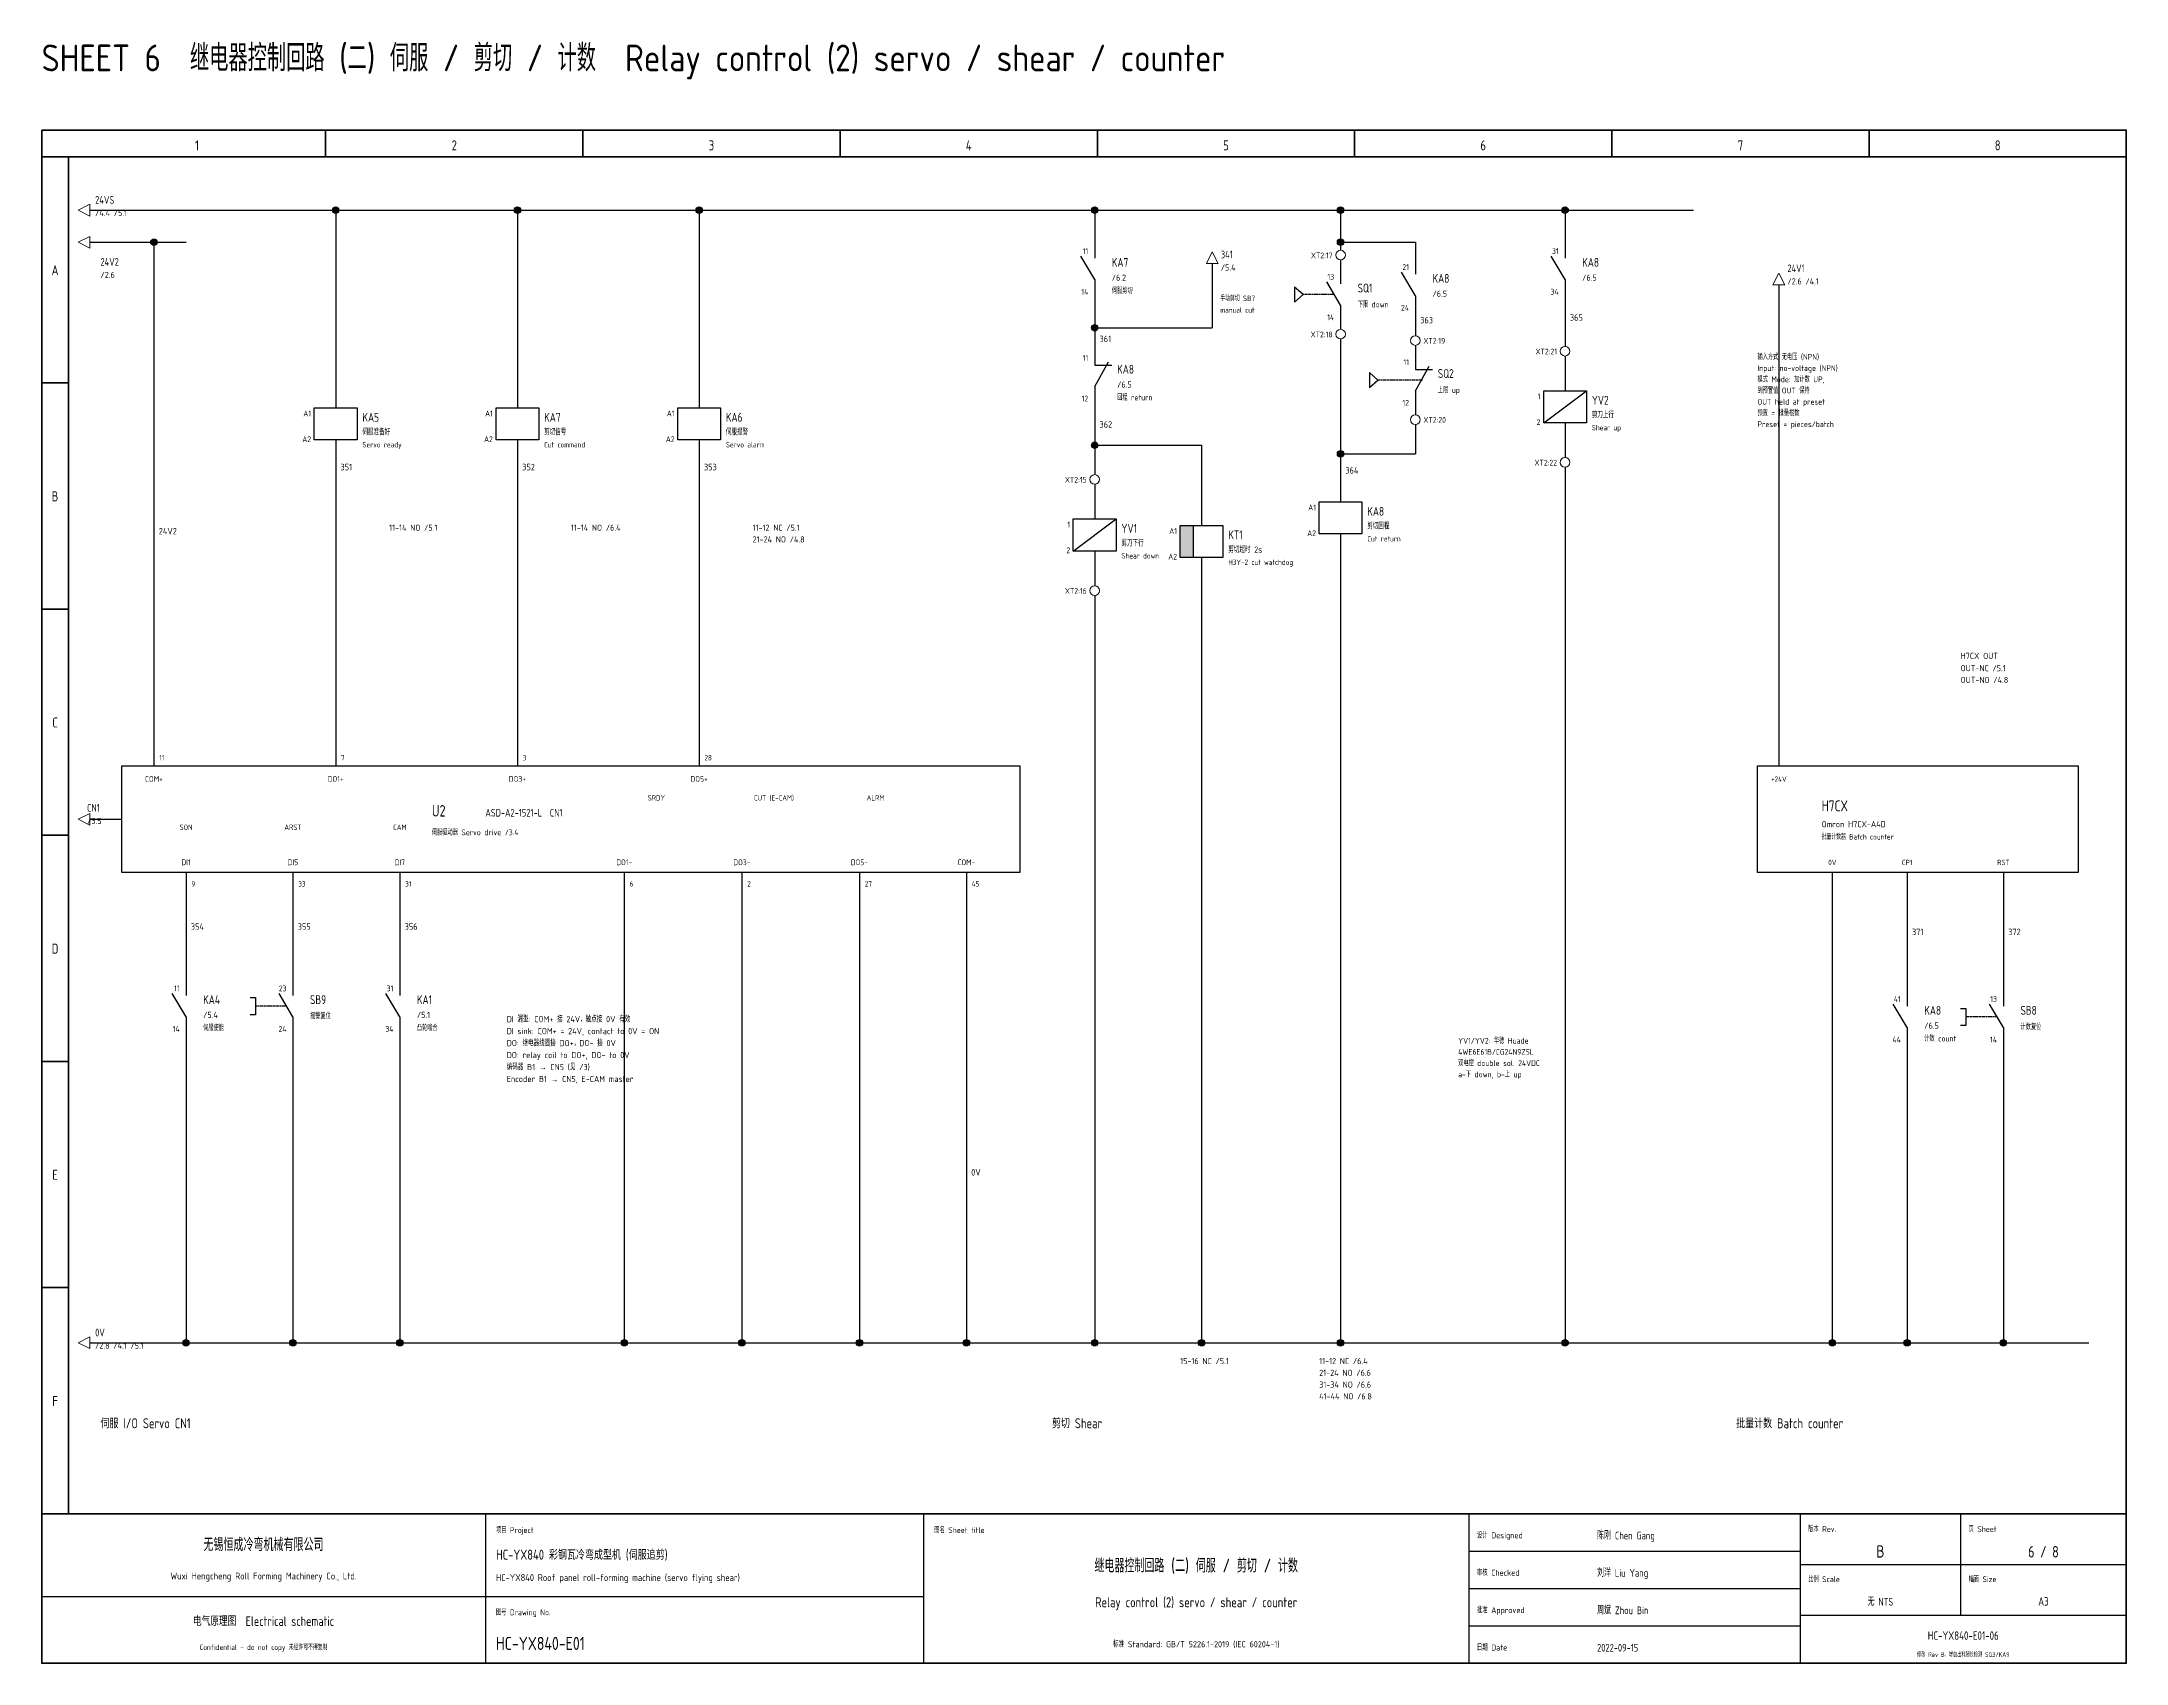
# Model space of a CAD drawing. Header units: millimetres. Extents: x 25 to 1765, y 5 to 309.
# Drawn here: x 1375 to 1765, y 5 to 308.5 of the extents above; entities that cross this region are included whole.
import ezdxf
from ezdxf.enums import TextEntityAlignment as Align

# ---------------------------------------------------------------- set-up
doc = ezdxf.new("R2010")
doc.units = ezdxf.units.MM
doc.header["$LTSCALE"] = 0.25
doc.linetypes.add('DASHED', pattern=[1.524, 1.27, -0.254])
for name, color, linetype, lineweight in [('FRAME', 8, 'Continuous', 50), ('NOTE', 7, 'Continuous', 18), ('PIN', 8, 'Continuous', 13), ('SYM', 7, 'Continuous', 25), ('TAG', 3, 'Continuous', 25), ('TERM', 6, 'Continuous', 18), ('TEXT', 7, 'Continuous', 18), ('TITLE', 8, 'Continuous', 25), ('WIRE', 1, 'Continuous', 30), ('WIRENO', 4, 'Continuous', 13), ('XREF', 5, 'Continuous', 13)]:
    doc.layers.add(name, color=color, linetype=linetype, lineweight=lineweight)
doc.styles.add('GB', font='gbenor.shx', dxfattribs={"bigfont": 'gbcbig.shx'})

msp = doc.modelspace()

# ---------------------------------------------------------------- hatches: boundary and pattern name
at = {"layer": 'SYM'}
msp.add_hatch(color=7, dxfattribs=at).paths.add_polyline_path([(1588, 218), (1590.4, 218), (1590.4, 212), (1588, 212)])
at = {"layer": 'WIRE'}
h = msp.add_hatch(color=7, dxfattribs=at)
edge = h.paths.add_edge_path()
edge.add_arc((1430, 277), 0.6, 0, 360)
h = msp.add_hatch(color=7, dxfattribs=at)
edge = h.paths.add_edge_path()
edge.add_arc((1464, 277), 0.6, 0, 360)
h = msp.add_hatch(color=7, dxfattribs=at)
edge = h.paths.add_edge_path()
edge.add_arc((1498, 277), 0.6, 0, 360)
h = msp.add_hatch(color=7, dxfattribs=at)
edge = h.paths.add_edge_path()
edge.add_arc((1572, 277), 0.6, 0, 360)
h = msp.add_hatch(color=7, dxfattribs=at)
edge = h.paths.add_edge_path()
edge.add_arc((1618, 277), 0.6, 0, 360)
h = msp.add_hatch(color=7, dxfattribs=at)
edge = h.paths.add_edge_path()
edge.add_arc((1660, 277), 0.6, 0, 360)
h = msp.add_hatch(color=7, dxfattribs=at)
edge = h.paths.add_edge_path()
edge.add_arc((1396, 271), 0.6, 0, 360)
h = msp.add_hatch(color=7, dxfattribs=at)
edge = h.paths.add_edge_path()
edge.add_arc((1618, 271), 0.6, 0, 360)
h = msp.add_hatch(color=7, dxfattribs=at)
edge = h.paths.add_edge_path()
edge.add_arc((1572, 255), 0.6, 0, 360)
h = msp.add_hatch(color=7, dxfattribs=at)
edge = h.paths.add_edge_path()
edge.add_arc((1572, 233), 0.6, 0, 360)
h = msp.add_hatch(color=7, dxfattribs=at)
edge = h.paths.add_edge_path()
edge.add_arc((1618, 231.4), 0.6, 0, 360)
h = msp.add_hatch(color=7, dxfattribs=at)
edge = h.paths.add_edge_path()
edge.add_arc((1402, 65), 0.6, 0, 360)
h = msp.add_hatch(color=7, dxfattribs=at)
edge = h.paths.add_edge_path()
edge.add_arc((1422, 65), 0.6, 0, 360)
h = msp.add_hatch(color=7, dxfattribs=at)
edge = h.paths.add_edge_path()
edge.add_arc((1442, 65), 0.6, 0, 360)
h = msp.add_hatch(color=7, dxfattribs=at)
edge = h.paths.add_edge_path()
edge.add_arc((1484, 65), 0.6, 0, 360)
h = msp.add_hatch(color=7, dxfattribs=at)
edge = h.paths.add_edge_path()
edge.add_arc((1506, 65), 0.6, 0, 360)
h = msp.add_hatch(color=7, dxfattribs=at)
edge = h.paths.add_edge_path()
edge.add_arc((1528, 65), 0.6, 0, 360)
h = msp.add_hatch(color=7, dxfattribs=at)
edge = h.paths.add_edge_path()
edge.add_arc((1548, 65), 0.6, 0, 360)
h = msp.add_hatch(color=7, dxfattribs=at)
edge = h.paths.add_edge_path()
edge.add_arc((1572, 65), 0.6, 0, 360)
h = msp.add_hatch(color=7, dxfattribs=at)
edge = h.paths.add_edge_path()
edge.add_arc((1592, 65), 0.6, 0, 360)
h = msp.add_hatch(color=7, dxfattribs=at)
edge = h.paths.add_edge_path()
edge.add_arc((1618, 65), 0.6, 0, 360)
h = msp.add_hatch(color=7, dxfattribs=at)
edge = h.paths.add_edge_path()
edge.add_arc((1660, 65), 0.6, 0, 360)
h = msp.add_hatch(color=7, dxfattribs=at)
edge = h.paths.add_edge_path()
edge.add_arc((1710, 65), 0.6, 0, 360)
h = msp.add_hatch(color=7, dxfattribs=at)
edge = h.paths.add_edge_path()
edge.add_arc((1724, 65), 0.6, 0, 360)
h = msp.add_hatch(color=7, dxfattribs=at)
edge = h.paths.add_edge_path()
edge.add_arc((1742, 65), 0.6, 0, 360)

# ---------------------------------------------------------------- linework, layer by layer
at = {"layer": 'FRAME'}
for p, q in [((1428.125, 292), (1428.125, 287)), ((1476.25, 292), (1476.25, 287)), ((1524.375, 292), (1524.375, 287)), ((1572.5, 292), (1572.5, 287)), ((1620.625, 292), (1620.625, 287)), ((1668.75, 292), (1668.75, 287)), ((1716.875, 292), (1716.875, 287)), ((1375, 287), (1765, 287)), ((1380, 287), (1380, 33)), ((1375, 244.667), (1380, 244.667)), ((1375, 202.333), (1380, 202.333)), ((1375, 160), (1380, 160)), ((1375, 117.667), (1380, 117.667)), ((1375, 75.333), (1380, 75.333)), ((1375, 33), (1765, 33))]:
    msp.add_line(p, q, dxfattribs=at)
msp.add_lwpolyline([(1375, 292), (1765, 292), (1765, 5), (1375, 5)], close=True, dxfattribs=at)
at = {"layer": 'SYM'}
for p, q in [((1572, 271), (1572, 268)), ((1660, 271), (1660, 268)), ((1572, 264), (1569.4, 268.4)), ((1618, 266.2), (1618, 263.2)), ((1632, 261), (1629.4, 265.4)), ((1632, 268), (1632, 265)), ((1660, 264), (1657.4, 268.4)), ((1572, 264), (1572, 261)), ((1618, 259.2), (1615.4, 263.6)), ((1660, 264), (1660, 261)), ((1618, 259.2), (1618, 256.2)), ((1632, 261), (1632, 258)), ((1572, 251), (1572, 248)), ((1632, 250.2), (1632, 247.2)), ((1572, 244), (1574.6, 248.6)), ((1572, 248), (1575.2, 248)), ((1632, 243.2), (1634.6, 247.8)), ((1632, 247.2), (1635.2, 247.2)), ((1660, 246.2), (1660, 243.2)), ((1430, 243), (1430, 240)), ((1464, 243), (1464, 240)), ((1498, 243), (1498, 240)), ((1572, 244), (1572, 241)), ((1632, 243.2), (1632, 240.2)), ((1656, 237.2), (1664, 243.2)), ((1430, 234), (1430, 231)), ((1464, 234), (1464, 231)), ((1498, 234), (1498, 231)), ((1660, 237.2), (1660, 234.2)), ((1618, 225.4), (1618, 222.4)), ((1568, 213.2), (1576, 219.2)), ((1572, 222.2), (1572, 219.2)), ((1592, 221), (1592, 218)), ((1618, 216.4), (1618, 213.4)), ((1572, 213.2), (1572, 210.2)), ((1592, 212), (1592, 209)), ((1402, 133), (1402, 130)), ((1422, 133), (1422, 130)), ((1442, 133), (1442, 130)), ((1402, 126), (1399.4, 130.4)), ((1422, 126), (1419.4, 130.4)), ((1442, 126), (1439.4, 130.4)), ((1724, 131), (1724, 128)), ((1742, 131), (1742, 128)), ((1402, 126), (1402, 123)), ((1422, 126), (1422, 123)), ((1442, 126), (1442, 123)), ((1724, 124), (1721.4, 128.4)), ((1742, 124), (1739.4, 128.4)), ((1724, 124), (1724, 121)), ((1742, 124), (1742, 121))]:
    msp.add_line(p, q, dxfattribs=at)
at = {"layer": 'SYM', "linetype": 'DASHED'}
for p, q in [((1616.7, 261.2), (1611, 261.2)), ((1633.3, 245.2), (1625, 245.2)), ((1420.7, 128), (1415, 128)), ((1740.7, 126), (1735, 126))]:
    msp.add_line(p, q, dxfattribs=at)
at = {"layer": 'SYM'}
for points in [[(1611, 261.2), (1609.4, 262.6), (1609.4, 259.8)], [(1625, 245.2), (1623.4, 246.6), (1623.4, 243.8)], [(1656, 243.2), (1664, 243.2), (1664, 237.2), (1656, 237.2)], [(1426, 240), (1434, 240), (1434, 234), (1426, 234)], [(1460, 240), (1468, 240), (1468, 234), (1460, 234)], [(1494, 240), (1502, 240), (1502, 234), (1494, 234)], [(1614, 222.4), (1622, 222.4), (1622, 216.4), (1614, 216.4)], [(1568, 219.2), (1576, 219.2), (1576, 213.2), (1568, 213.2)], [(1588, 218), (1596, 218), (1596, 212), (1588, 212)], [(1588, 218), (1590.4, 218), (1590.4, 212), (1588, 212)], [(1390, 173), (1558, 173), (1558, 153), (1390, 153)], [(1696, 173), (1756, 173), (1756, 153), (1696, 153)]]:
    msp.add_lwpolyline(points, close=True, dxfattribs=at)
for points in [[(1414, 129.6), (1415, 129.6), (1415, 126.4), (1414, 126.4)], [(1734, 127.6), (1735, 127.6), (1735, 124.4), (1734, 124.4)]]:
    msp.add_lwpolyline(points, dxfattribs=at)
at = {"layer": 'TERM'}
for centre in [(1618, 268.6), (1618, 253.8), (1632, 252.6), (1660, 250.6), (1632, 237.8), (1660, 229.8), (1572, 226.6), (1572, 205.8)]:
    msp.add_circle(centre, 0.9, dxfattribs=at)
at = {"layer": 'TITLE'}
for p, q in [((1458, 33), (1458, 5)), ((1540, 33), (1540, 5)), ((1642, 33), (1642, 5)), ((1704, 33), (1704, 5)), ((1734, 33), (1734, 14)), ((1642, 26), (1704, 26)), ((1704, 23.5), (1765, 23.5)), ((1375, 17.5), (1458, 17.5)), ((1458, 17.5), (1540, 17.5)), ((1642, 19), (1704, 19)), ((1642, 12), (1704, 12)), ((1704, 14), (1765, 14))]:
    msp.add_line(p, q, dxfattribs=at)
at = {"layer": 'WIRE'}
for p, q in [((1384, 277), (1684, 277)), ((1430, 277), (1430, 243)), ((1464, 277), (1464, 243)), ((1498, 277), (1498, 243)), ((1572, 277), (1572, 271)), ((1618, 277), (1618, 271)), ((1660, 277), (1660, 271)), ((1384, 271), (1402, 271)), ((1396, 271), (1402, 271)), ((1396, 271), (1396, 173)), ((1618, 271), (1632, 271)), ((1618, 271), (1618, 269.5)), ((1632, 271), (1632, 268)), ((1594, 267), (1594, 255)), ((1618, 267.7), (1618, 266.2)), ((1700, 263), (1700, 173)), ((1572, 261), (1572, 255)), ((1632, 258), (1632, 255)), ((1660, 261), (1660, 253)), ((1572, 255), (1594, 255)), ((1572, 255), (1572, 251)), ((1618, 256.2), (1618, 254.7)), ((1632, 255), (1632, 253.5)), ((1618, 252.9), (1618, 251.4)), ((1618, 251.4), (1618, 231.4)), ((1632, 251.7), (1632, 250.2)), ((1660, 253), (1660, 251.5)), ((1660, 249.7), (1660, 248.2)), ((1660, 248.2), (1660, 246.2)), ((1572, 241), (1572, 233)), ((1632, 240.2), (1632, 238.7)), ((1632, 236.9), (1632, 235.4)), ((1632, 235.4), (1632, 231.4)), ((1660, 234.2), (1660, 232.2)), ((1430, 231), (1430, 227)), ((1464, 231), (1464, 227)), ((1498, 231), (1498, 227)), ((1572, 233), (1592, 233)), ((1572, 233), (1572, 229)), ((1592, 233), (1592, 221)), ((1618, 231.4), (1632, 231.4)), ((1618, 231.4), (1618, 225.4)), ((1660, 232.2), (1660, 230.7)), ((1430, 227), (1430, 173)), ((1464, 227), (1464, 173)), ((1498, 227), (1498, 173)), ((1572, 229), (1572, 227.5)), ((1660, 228.9), (1660, 227.4)), ((1660, 227.4), (1660, 65)), ((1572, 225.7), (1572, 224.2)), ((1572, 224.2), (1572, 222.2)), ((1618, 213.4), (1618, 65)), ((1572, 210.2), (1572, 208.2)), ((1572, 208.2), (1572, 206.7)), ((1592, 209), (1592, 65)), ((1572, 204.9), (1572, 203.4)), ((1572, 203.4), (1572, 65)), ((1384, 163), (1390, 163)), ((1402, 153), (1402, 133)), ((1422, 153), (1422, 133)), ((1442, 153), (1442, 133)), ((1484, 153), (1484, 65)), ((1506, 153), (1506, 65)), ((1528, 153), (1528, 65)), ((1548, 153), (1548, 65)), ((1710, 153), (1710, 65)), ((1724, 153), (1724, 131)), ((1742, 153), (1742, 131)), ((1402, 123), (1402, 65)), ((1422, 123), (1422, 65)), ((1442, 123), (1442, 65)), ((1724, 121), (1724, 65)), ((1742, 121), (1742, 65)), ((1384, 65), (1758, 65))]:
    msp.add_line(p, q, dxfattribs=at)
for centre in [(1430, 277), (1464, 277), (1498, 277), (1572, 277), (1618, 277), (1660, 277), (1396, 271), (1618, 271), (1572, 255), (1572, 233), (1618, 231.4), (1402, 65), (1422, 65), (1442, 65), (1484, 65), (1506, 65), (1528, 65), (1548, 65), (1572, 65), (1592, 65), (1618, 65), (1660, 65), (1710, 65), (1724, 65), (1742, 65)]:
    msp.add_circle(centre, 0.6, dxfattribs=at)
at = {"layer": 'XREF'}
for points in [[(1381.8, 277), (1384, 278.1), (1384, 275.9)], [(1381.8, 271), (1384, 272.1), (1384, 269.9)], [(1594, 269.2), (1592.9, 267), (1595.1, 267)], [(1700, 265.2), (1698.9, 263), (1701.1, 263)], [(1381.8, 163), (1384, 164.1), (1384, 161.9)], [(1381.8, 65), (1384, 66.1), (1384, 63.9)]]:
    msp.add_lwpolyline(points, close=True, dxfattribs=at)

# ---------------------------------------------------------------- texts
at = {"layer": 'FRAME', "style": 'GB', "width": 0.9}
for s, p in [('1', (1404.062, 288.2)), ('2', (1452.188, 288.2)), ('3', (1500.312, 288.2)), ('4', (1548.438, 288.2)), ('5', (1596.562, 288.2)), ('6', (1644.688, 288.2)), ('7', (1692.812, 288.2)), ('8', (1740.938, 288.2)), ('A', (1377.5, 264.833)), ('B', (1377.5, 222.5)), ('C', (1377.5, 180.167)), ('D', (1377.5, 137.833)), ('E', (1377.5, 95.5)), ('F', (1377.5, 53.167))]:
    msp.add_text(s, height=1.872, dxfattribs=at).set_placement(p, align=Align.CENTER)
at = {"layer": 'NOTE', "style": 'GB', "width": 0.9}
for s, height, p in [('输入方式 无电压 (NPN)', 1.08, (1696, 249)), ('模式 Mode: 加计数 UP,', 1.08, (1696, 244.8)), ('Input: no-voltage (NPN)', 1.08, (1696, 246.9)), ('到预置值 OUT 保持', 1.08, (1696, 242.7)), ('预置 = 批量根数', 1.08, (1696, 238.5)), ('OUT held at preset', 1.08, (1696, 240.6)), ('Preset = pieces/batch', 1.08, (1696, 236.4)), ('DI 漏型: COM+ 接 24V，触点接 0V 有效', 1.152, (1462, 125)), ('DI sink: COM+ = 24V, contact to 0V = ON', 1.152, (1462, 122.76)), ('DO: 继电器线圈接 DO+，DO- 接 0V', 1.152, (1462, 120.52)), ('YV1/YV2: 华德 Huade', 1.08, (1640, 121)), ('编码器 B1 → CN5 (见 /3)', 1.152, (1462, 116.04)), ('DO: relay coil to DO+, DO- to 0V', 1.152, (1462, 118.28)), ('双电控 double sol. 24VDC', 1.08, (1640, 116.8)), ('4WE6E61B/CG24N9Z5L', 1.08, (1640, 118.9)), ('Encoder B1 → CN5, E-CAM master', 1.152, (1462, 113.8)), ('a=下 down, b=上 up', 1.08, (1640, 114.7)), ('伺服 I/O Servo CN1', 1.872, (1386, 49)), ('剪切 Shear', 1.872, (1564, 49)), ('批量计数 Batch counter', 1.872, (1692, 49))]:
    msp.add_text(s, height=height, dxfattribs=at).set_placement(p)
at = {"layer": 'PIN', "style": 'GB', "width": 0.9}
for s, p in [('11', (1570.8, 268.8)), ('31', (1658.8, 268.8)), ('21', (1630.8, 265.8)), ('14', (1570.8, 261.2)), ('13', (1616.8, 264)), ('34', (1658.8, 261.2)), ('14', (1616.8, 256.4)), ('24', (1630.8, 258.2)), ('11', (1570.8, 248.8)), ('11', (1630.8, 248)), ('12', (1570.8, 241.2)), ('1', (1655.4, 241.6)), ('A1', (1425.4, 238.4)), ('A1', (1459.4, 238.4)), ('A1', (1493.4, 238.4)), ('12', (1630.8, 240.4)), ('A2', (1425.4, 233.6)), ('A2', (1459.4, 233.6)), ('A2', (1493.4, 233.6)), ('2', (1655.4, 236.8)), ('1', (1567.4, 217.6)), ('A1', (1613.4, 220.8)), ('A1', (1587.4, 216.4)), ('A2', (1613.4, 216)), ('2', (1567.4, 212.8)), ('A2', (1587.4, 211.6)), ('11', (1400.8, 130.8)), ('23', (1420.8, 130.8)), ('31', (1440.8, 130.8)), ('41', (1722.8, 128.8)), ('13', (1740.8, 128.8)), ('14', (1400.8, 123.2)), ('24', (1420.8, 123.2)), ('34', (1440.8, 123.2)), ('44', (1722.8, 121.2)), ('14', (1740.8, 121.2))]:
    msp.add_text(s, height=1.08, dxfattribs=at).set_placement(p, align=Align.RIGHT)
for s, p in [('11', (1397, 174)), ('7', (1431, 174)), ('3', (1465, 174)), ('28', (1499, 174)), ('9', (1403, 150.4)), ('33', (1423, 150.4)), ('31', (1443, 150.4)), ('6', (1485, 150.4)), ('2', (1507, 150.4)), ('27', (1529, 150.4)), ('45', (1549, 150.4))]:
    msp.add_text(s, height=1.008, dxfattribs=at).set_placement(p)
for s, height, p in [('COM+', 1.08, (1396, 170)), ('DO1+', 1.08, (1430, 170)), ('DO3+', 1.08, (1464, 170)), ('DO5+', 1.08, (1498, 170)), ('+24V', 1.008, (1700, 170)), ('DI1', 1.08, (1402, 154.4)), ('DI5', 1.08, (1422, 154.4)), ('DI7', 1.08, (1442, 154.4)), ('DO1-', 1.08, (1484, 154.4)), ('DO3-', 1.08, (1506, 154.4)), ('DO5-', 1.08, (1528, 154.4)), ('COM-', 1.08, (1548, 154.4)), ('0V', 1.008, (1710, 154.4)), ('CP1', 1.008, (1724, 154.4)), ('RST', 1.008, (1742, 154.4))]:
    msp.add_text(s, height=height, dxfattribs=at).set_placement(p, align=Align.CENTER)
at = {"layer": 'TAG', "style": 'GB', "width": 0.9}
for s, height, p in [('KA7', 1.656, (1575.2, 266.4)), ('KA8', 1.656, (1663.2, 266.4)), ('SQ1', 1.656, (1621.2, 261.6)), ('KA8', 1.656, (1635.2, 263.4)), ('KA8', 1.656, (1576.2, 246.4)), ('SQ2', 1.656, (1636.2, 245.6)), ('YV2', 1.656, (1665, 240.6)), ('KA5', 1.656, (1435, 237.4)), ('KA7', 1.656, (1469, 237.4)), ('KA6', 1.656, (1503, 237.4)), ('KA8', 1.656, (1623, 219.8)), ('YV1', 1.656, (1577, 216.6)), ('KT1', 1.656, (1597, 215.4)), ('U2', 2.16, (1448, 163.5)), ('H7CX', 2.016, (1708, 164.5)), ('KA4', 1.656, (1405.2, 128.4)), ('SB9', 1.656, (1425.2, 128.4)), ('KA1', 1.656, (1445.2, 128.4)), ('KA8', 1.656, (1727.2, 126.4)), ('SB8', 1.656, (1745.2, 126.4))]:
    msp.add_text(s, height=height, dxfattribs=at).set_placement(p)
at = {"layer": 'TERM', "style": 'GB', "width": 0.9}
for s, p in [('XT2:17', (1616.5, 268)), ('XT2:18', (1616.5, 253.2)), ('XT2:21', (1658.5, 250)), ('XT2:22', (1658.5, 229.2)), ('XT2:15', (1570.5, 226)), ('XT2:16', (1570.5, 205.2))]:
    msp.add_text(s, height=1.08, dxfattribs=at).set_placement(p, align=Align.RIGHT)
for s, p in [('XT2:19', (1633.5, 252)), ('XT2:20', (1633.5, 237.2))]:
    msp.add_text(s, height=1.08, dxfattribs=at).set_placement(p)
at = {"layer": 'TEXT', "style": 'GB', "width": 0.9}
for s, height, p in [('伺服剪切', 1.08, (1575.2, 261.4)), ('手动剪切 SB7', 1.008, (1595.5, 260)), ('manual cut', 1.008, (1595.5, 257.8)), ('下限 down', 1.08, (1621.2, 258.8)), ('回程 return', 1.08, (1576.2, 241.4)), ('上限 up', 1.08, (1636.2, 242.8)), ('剪刀上行', 1.152, (1665, 238.1)), ('伺服准备好', 1.152, (1435, 234.9)), ('剪切信号', 1.152, (1469, 234.9)), ('伺服报警', 1.152, (1503, 234.9)), ('Shear up', 1.008, (1665, 235.8)), ('Servo ready', 1.008, (1435, 232.6)), ('Cut command', 1.008, (1469, 232.6)), ('Servo alarm', 1.008, (1503, 232.6)), ('剪切回程', 1.152, (1623, 217.3)), ('剪刀下行', 1.152, (1577, 214.1)), ('Cut return', 1.008, (1623, 215)), ('Shear down', 1.008, (1577, 211.8)), ('剪切超时 2s', 1.152, (1597, 212.9)), ('H3Y-2 cut watchdog', 1.008, (1597, 210.6)), ('ASD-A2-1521-L  CN1', 1.44, (1458, 163.5)), ('批量计数器 Batch counter', 1.008, (1708, 159.2)), ('Omron H7CX-A4D', 1.152, (1708, 161.5)), ('报警复位', 1.08, (1425.2, 125.6)), ('计数复位', 1.08, (1745.2, 123.6)), ('伺服使能', 1.08, (1405.2, 123.4)), ('凸轮啮合', 1.08, (1445.2, 123.4)), ('计数 count', 1.08, (1727.2, 121.4))]:
    msp.add_text(s, height=height, dxfattribs=at).set_placement(p)
for s, p in [('SRDY', (1490, 166.5)), ('CUT (E-CAM)', (1512, 166.5)), ('ALRM', (1531, 166.5)), ('SON', (1402, 161)), ('ARST', (1422, 161)), ('CAM', (1442, 161))]:
    msp.add_text(s, height=1.008, dxfattribs=at).set_placement(p, align=Align.CENTER)
at = {"layer": 'TITLE', "style": 'GB'}
msp.add_text('SHEET 6  继电器控制回路 (二) 伺服 / 剪切 / 计数  Relay control (2) servo / shear / counter', height=5, dxfattribs=at).set_placement((1375, 303))
at = {"layer": 'TITLE', "style": 'GB', "width": 0.9}
for s, height, p in [('无锡恒成冷弯机械有限公司', 2.448, (1416.5, 26)), ('继电器控制回路 (二) 伺服 / 剪切 / 计数', 2.592, (1591, 22)), ('B', 2.304, (1719, 24.8)), ('6 / 8', 2.16, (1749.5, 24.8)), ('Wuxi Hengcheng Roll Forming Machinery Co., Ltd.', 1.296, (1416.5, 20.7)), ('Relay control (2) servo / shear / counter', 1.872, (1591, 15.5)), ('无 NTS', 1.44, (1719, 15.8)), ('A3', 1.584, (1749.5, 15.8)), ('电气原理图  Electrical schematic', 1.8, (1416.5, 12)), ('Confidential - do not copy 未经许可不得复制', 1.008, (1416.5, 7.5)), ('标准 Standard: GB/T 5226.1-2019 (IEC 60204-1)', 1.152, (1591, 8)), ('HC-YX840-E01-06', 1.584, (1734.5, 9.4)), ('修改 Rev B: 增加出料超长检测 SQ3/KA9', 0.864, (1734.5, 6.2))]:
    msp.add_text(s, height=height, dxfattribs=at).set_placement(p, align=Align.CENTER)
for s, height, p in [('项目 Project', 1.08, (1460, 29.4)), ('图名 Sheet title', 1.08, (1542, 29.4)), ('设计 Designed', 1.116, (1643.5, 28.4)), ('陈刚 Chen Gang', 1.44, (1666, 28.2)), ('版本 Rev.', 1.08, (1705.5, 29.6)), ('页 Sheet', 1.08, (1735.5, 29.6)), ('HC-YX840 彩钢瓦冷弯成型机 (伺服追剪)', 1.872, (1460, 24.4)), ('HC-YX840 Roof panel roll-forming machine (servo flying shear)', 1.296, (1460, 20.4)), ('审核 Checked', 1.116, (1643.5, 21.4)), ('刘洋 Liu Yang', 1.44, (1666, 21.2)), ('比例 Scale', 1.08, (1705.5, 20.2)), ('幅面 Size', 1.08, (1735.5, 20.2)), ('批准 Approved', 1.116, (1643.5, 14.4)), ('周斌 Zhou Bin', 1.44, (1666, 14.2)), ('图号 Drawing No.', 1.08, (1460, 14)), ('HC-YX840-E01', 2.448, (1460, 7.5)), ('日期 Date', 1.116, (1643.5, 7.4)), ('2022-09-15', 1.44, (1666, 7.2))]:
    msp.add_text(s, height=height, dxfattribs=at).set_placement(p)
at = {"layer": 'WIRENO', "style": 'GB', "width": 0.9}
for s, p in [('365', (1660.9, 256.3)), ('361', (1572.9, 252.3)), ('363', (1632.9, 255.8)), ('362', (1572.9, 236.3)), ('351', (1430.9, 228.3)), ('352', (1464.9, 228.3)), ('353', (1498.9, 228.3)), ('364', (1618.9, 227.7)), ('24V2', (1396.9, 216.3)), ('354', (1402.9, 142.3)), ('355', (1422.9, 142.3)), ('356', (1442.9, 142.3)), ('371', (1724.9, 141.3)), ('372', (1742.9, 141.3)), ('0V', (1548.9, 96.3))]:
    msp.add_text(s, height=1.224, dxfattribs=at).set_placement(p)
at = {"layer": 'XREF', "style": 'GB', "width": 0.9}
for s, height, p in [('24VS', 1.44, (1385, 278.2)), ('/4.4 /5.1', 1.152, (1385, 275.9)), ('341', 1.44, (1595.6, 268)), ('24V2', 1.44, (1386, 266.6)), ('/2.6', 1.152, (1386, 264.3)), ('/5.4', 1.152, (1595.6, 265.7)), ('24V1', 1.44, (1701.6, 265.4)), ('/6.2', 1.152, (1575.2, 263.8)), ('/6.5', 1.152, (1635.2, 260.8)), ('/6.5', 1.152, (1663.2, 263.8)), ('/2.6 /4.1', 1.152, (1701.6, 263.1)), ('/6.5', 1.152, (1576.2, 243.8)), ('11-14 NO /5.1', 1.152, (1440, 217)), ('11-14 NO /5.1', 1.152, (1440, 217)), ('11-14 NO /6.4', 1.152, (1474, 217)), ('11-14 NO /6.4', 1.152, (1474, 217)), ('11-12 NC /5.1', 1.152, (1508, 217)), ('11-12 NC /5.1', 1.152, (1508, 217)), ('21-24 NO /4.8', 1.152, (1508, 214.8)), ('21-24 NO /4.8', 1.152, (1508, 214.8)), ('H7CX OUT', 1.152, (1734, 193)), ('H7CX OUT', 1.152, (1734, 193)), ('OUT-NC /5.1', 1.152, (1734, 190.7)), ('OUT-NC /5.1', 1.152, (1734, 190.7)), ('OUT-NO /4.8', 1.152, (1734, 188.5)), ('OUT-NO /4.8', 1.152, (1734, 188.5)), ('CN1', 1.44, (1383.5, 164.4)), ('/3.5', 1.152, (1383.5, 162.1)), ('伺服驱动器 Servo drive /3.4', 1.08, (1448, 160)), ('/5.4', 1.152, (1405.2, 125.8)), ('/5.1', 1.152, (1445.2, 125.8)), ('/6.5', 1.152, (1727.2, 123.8)), ('0V', 1.44, (1385, 66.2)), ('/2.8 /4.1 /5.1', 1.152, (1385, 63.9)), ('15-16 NC /5.1', 1.152, (1588, 61)), ('15-16 NC /5.1', 1.152, (1588, 61)), ('11-12 NC /6.4', 1.152, (1614, 61)), ('11-12 NC /6.4', 1.152, (1614, 61)), ('21-24 NO /6.6', 1.152, (1614, 58.8)), ('21-24 NO /6.6', 1.152, (1614, 58.8)), ('31-34 NO /6.6', 1.152, (1614, 56.6)), ('31-34 NO /6.6', 1.152, (1614, 56.6)), ('41-44 NO /6.8', 1.152, (1614, 54.4)), ('41-44 NO /6.8', 1.152, (1614, 54.4))]:
    msp.add_text(s, height=height, dxfattribs=at).set_placement(p)

doc.saveas('drawing.dxf')
